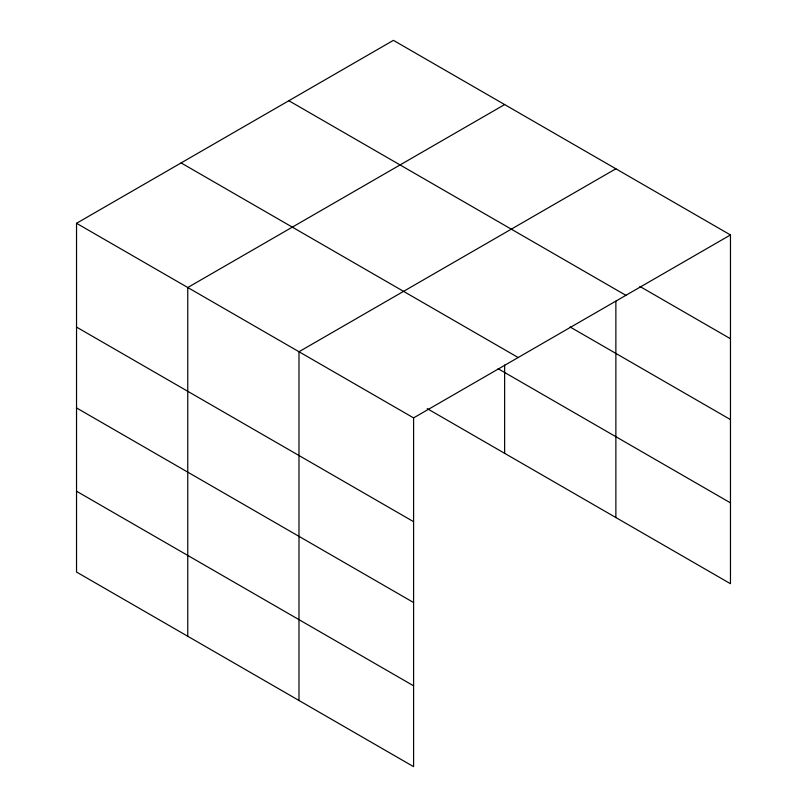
<?xml version="1.0" encoding="UTF-8"?>
<svg xmlns="http://www.w3.org/2000/svg" width="807" height="807" viewBox="0 0 807 807"><rect width="100%" height="100%" fill="white"/><g stroke="black" fill="none" stroke-linecap="round" stroke-linejoin="round"><path stroke-width="1.21" d="M413.588 602.526L413.588 417.895L76.534 223.297L76.534 572.052L413.588 766.65L413.588 602.526L76.534 407.928M615.872 301.182L615.872 517.539M427.216 408.624L730.466 583.703L730.466 234.948L393.413 40.35L76.534 223.297M504.637 104.567L187.759 287.514L187.759 636.269M615.872 168.784L298.983 351.731L298.983 700.486M413.588 417.895L730.466 234.948M639.88 286.435L730.466 338.738M288.845 100.724L625.899 295.322M570.065 326.966L730.466 419.579M181.101 162.923L518.155 357.521M498.101 368.708L730.466 502.862M76.534 327.087L413.588 521.685M76.534 491.221L413.588 685.809M504.637 365.026L504.637 453.322"/></g></svg>
